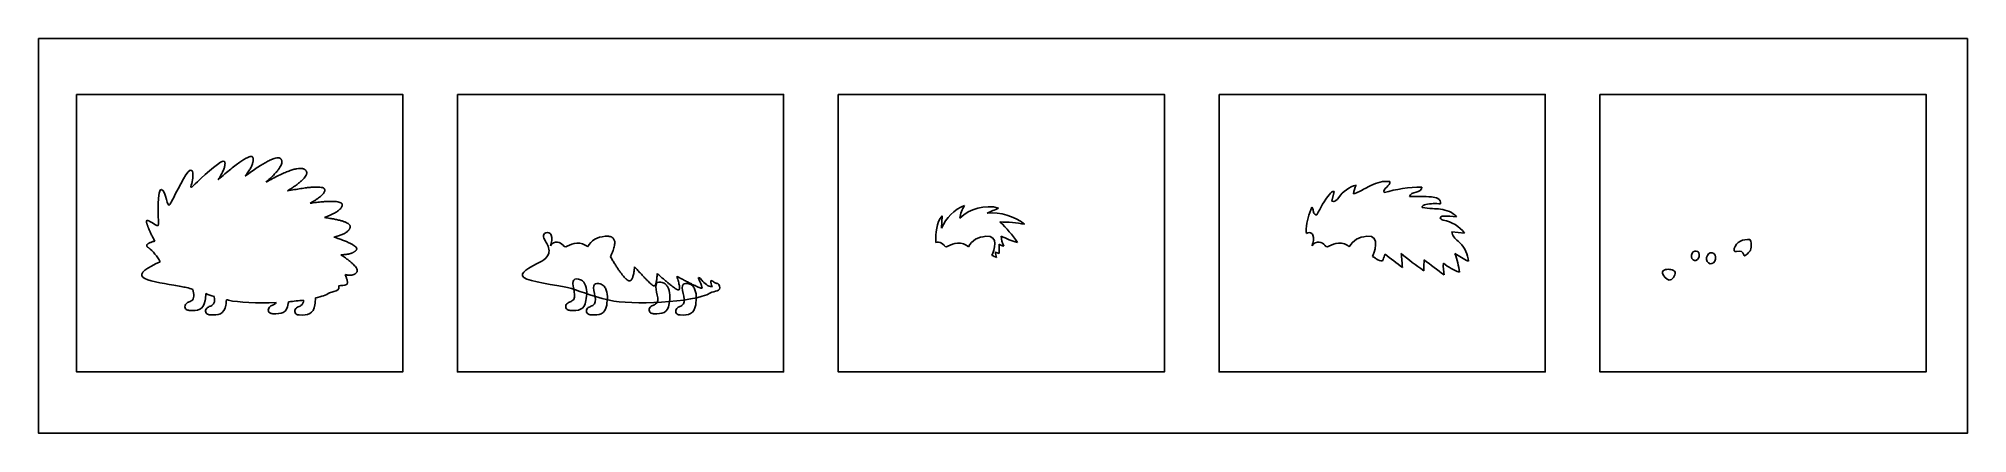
# Model space of a CAD drawing. Header units: millimetres. Extents: x -35 to 1016, y -23 to 192.
import ezdxf

# ---------------------------------------------------------------- set-up
doc = ezdxf.new("R2010")
doc.units = ezdxf.units.MM
doc.layers.get('0').update_dxf_attribs({"linetype": 'CONTINUOUS'})

msp = doc.modelspace()

# ---------------------------------------------------------------- linework, layer by layer
for p, q in [((670, 103.1), (671.2, 108.4)), ((457.3, 88.4), (457.6, 95.2)), ((655.9, 88.1), (655.9, 86.9)), ((735.3, 86.5), (742.2, 85.8)), ((659.2, 79), (659.2, 78.9)), ((49.4, 55.1), (49.4, 55.1)), ((128.8, 56.8), (128.6, 57.1)), ((336, 57.7), (335.4, 58.3)), ((336.3, 56.8), (336, 57.7)), ((731.1, 63), (731.1, 63))]:
    msp.add_line(p, q)
for points in [[(-34.7, 191.6), (1016.2, 191.6), (1016.2, -23.2), (-34.7, -23.2)], [(-14, 161.2), (163.7, 161.2), (163.7, 10.2), (-14, 10.2)], [(193.5, 161.2), (371.2, 161.2), (371.2, 10.2), (193.5, 10.2)], [(401, 161.2), (578.7, 161.2), (578.7, 10.2), (401, 10.2)], [(608.5, 161.2), (786.2, 161.2), (786.2, 10.2), (608.5, 10.2)], [(816, 161.2), (993.7, 161.2), (993.7, 10.2), (816, 10.2)]]:
    msp.add_lwpolyline(points, close=True)
for points, degree in [([(82, 126.9), (80.9, 130.2), (63.1, 114.8)], 2), ([(77.9, 116.8), (83.1, 123.5), (82, 126.9)], 2), ([(97.4, 126), (95, 129.4), (77.9, 116.8)], 2), ([(48.7, 119.9), (47, 121.5), (41.6, 110.8), (38.7, 104.8)], 3), ([(48.7, 112.8), (49.2, 115.1), (50, 118.6), (48.7, 119.9)], 3), ([(66.5, 124.8), (65.4, 126.3), (56.8, 118.3), (51.9, 113.7)], 3), ([(63.1, 114.8), (68, 122.6), (66.5, 124.8)], 2), ([(89.2, 113.5), (99.8, 122.6), (97.4, 126)], 2), ([(111, 119.7), (107.9, 124), (89.2, 113.5)], 2), ([(100.9, 108.7), (113.3, 116.4), (111, 119.7)], 2), ([(32.3, 109.5), (29.8, 110.5), (30.4, 93.7), (30.7, 90.6)], 3), ([(34.9, 104.1), (34.3, 106.4), (33.6, 109), (32.3, 109.5)], 3), ([(48.6, 110.6), (48.1, 110.4), (48.3, 111.4), (48.7, 112.8)], 3), ([(51.9, 113.7), (50.1, 112), (48.9, 110.8), (48.6, 110.6)], 3), ([(121, 109.8), (119.5, 112.3), (100.9, 108.7)], 2), ([(113.2, 102), (122.6, 107.3), (121, 109.8)], 2), ([(668.6, 106.8), (665.9, 103.4), (663.7, 99.6), (661.8, 95.7)], 3), ([(671.2, 108.4), (670.2, 108.6), (669.3, 107.7), (668.6, 106.8)], 3), ([(673.7, 105.2), (672.8, 103.9), (671.3, 102.2), (670, 103.1)], 3), ([(683.2, 111.9), (679.4, 110.8), (675.9, 108.4), (673.7, 105.2)], 3), ([(681.7, 107.1), (681.9, 108.7), (682.4, 110.4), (683.2, 111.9)], 3), ([(688, 110), (686, 108.9), (683.9, 107.8), (681.7, 107.1)], 3), ([(691.2, 111.6), (690.2, 111.1), (689.1, 110.6), (688, 110)], 3), ([(701.5, 113.8), (698, 114.3), (694.4, 113.2), (691.2, 111.6)], 3), ([(698.4, 107.8), (697.9, 108.8), (698.8, 110.1), (699.8, 110.8)], 3), ([(718.9, 110.8), (711.9, 110.7), (705, 109.7), (698.4, 107.8)], 3), ([(699.8, 110.8), (700.7, 111.6), (701.8, 112.6), (701.5, 113.8)], 3), ([(712.3, 105.6), (712.5, 107.1), (714.3, 107.7), (715.8, 108)], 3), ([(724.2, 105.4), (720.3, 105.7), (716.3, 105.8), (712.3, 105.6)], 3), ([(715.8, 108), (717.3, 108.4), (719.1, 109.3), (718.9, 110.8)], 3), ([(727.7, 104.6), (726.6, 105.2), (725.4, 105.3), (724.2, 105.4)], 3), ([(36.9, 101.5), (36.1, 99.9), (35.5, 101.8), (34.9, 104.1)], 3), ([(38.7, 104.8), (37.9, 103.3), (37.3, 102.1), (36.9, 101.5)], 3), ([(130.7, 101.2), (130.5, 104.4), (113.2, 102)], 2), ([(121.1, 94.2), (130.9, 98), (130.7, 101.2)], 2), ([(457.6, 95.2), (454.4, 91.2), (454, 85.9), (454.1, 80.7)], 3), ([(469.8, 100.8), (464.2, 98.6), (459.6, 94), (457.3, 88.4)], 3), ([(467.2, 93.8), (467.6, 96.3), (468.5, 98.7), (469.8, 100.8)], 3), ([(488.3, 99.4), (481, 101.4), (472.6, 99.2), (467.2, 93.8)], 3), ([(482.1, 96.6), (484.2, 97.5), (486.3, 98.4), (488.3, 99.4)], 3), ([(502.5, 90.6), (496.8, 95.1), (489.4, 97.3), (482.1, 96.6)], 3), ([(659, 99.8), (657.4, 96.1), (656.4, 92.1), (655.9, 88.1)], 3), ([(659.8, 97.8), (659.7, 98.6), (659.5, 99.3), (659, 99.8)], 3), ([(659.9, 97.2), (659.9, 97.4), (659.8, 97.6), (659.8, 97.8)], 3), ([(661.8, 95.7), (660.9, 95.3), (660.1, 96.3), (659.9, 97.2)], 3), ([(719.1, 99.6), (718.8, 100.6), (720.1, 101.2), (721.1, 101.4)], 3), ([(724.7, 99.1), (722.9, 99.2), (721, 99.3), (719.1, 99.6)], 3), ([(721.1, 101.4), (723.8, 101.8), (726.5, 101.9), (729.2, 101.7)], 3), ([(729.1, 98.8), (727.6, 98.9), (726.2, 99), (724.7, 99.1)], 3), ([(729.2, 101.7), (729.4, 102.8), (728.7, 104), (727.7, 104.6)], 3), ([(729, 94.2), (729.2, 94.8), (729.9, 94.9), (730.5, 94.9)], 3), ([(737.9, 94.6), (735.8, 97.2), (732.4, 98.3), (729.1, 98.8)], 3), ([(730.5, 94.9), (733, 95), (735.4, 94.9), (737.9, 94.6)], 3), ([(27.3, 91.3), (25.5, 92.4), (23.6, 93.6), (24.1, 91.5)], 3), ([(24.1, 91.5), (25.2, 87.6), (28.6, 81.4)], 2), ([(30.7, 90.6), (30.8, 89.1), (29.1, 90.2), (27.3, 91.3)], 3), ([(135, 88.7), (136.2, 92.2), (121.1, 94.2)], 2), ([(126.2, 83.6), (133.8, 85.3), (135, 88.7)], 2), ([(240.9, 85.5), (240.3, 84.9), (240.3, 83.9), (240.6, 83)], 3), ([(244, 85.5), (243.1, 86.2), (241.7, 86.4), (240.9, 85.5)], 3), ([(244.6, 84.7), (244.5, 85), (244.2, 85.2), (244, 85.5)], 3), ([(244.2, 78.9), (244.7, 80.6), (245.3, 83), (244.6, 84.7)], 3), ([(498.6, 80.7), (495.9, 84.7), (492.7, 88.5), (489.1, 91.8)], 3), ([(489.1, 91.8), (493.6, 91.8), (498.1, 91.4), (502.5, 90.6)], 3), ([(655.9, 86.9), (655.9, 86.6), (656.1, 85.6)], 2), ([(656.1, 85.6), (656.9, 86.3), (658.2, 86.1), (659, 85.5)], 3), ([(659, 85.5), (659.3, 85.2), (659.5, 85), (659.6, 84.7)], 3), ([(659.6, 84.7), (660.3, 83), (659.7, 80.6), (659.2, 79)], 3), ([(730.6, 92.8), (729.9, 93), (728.8, 93.4), (729, 94.2)], 3), ([(742.2, 85.8), (739.4, 89.4), (735.2, 92), (730.6, 92.8)], 3), ([(738.7, 81.4), (737.1, 82.8), (735.4, 84.4), (735.3, 86.5)], 3), ([(28.6, 81.4), (22, 79.7), (25.3, 77.7)], 2), ([(25.3, 77.7), (27.5, 76.3), (30, 72.7), (31.5, 70.2)], 3), ([(138.3, 76.4), (140.6, 78.9), (126.2, 83.6)], 2), ([(129.9, 74), (135.9, 73.9), (138.3, 76.4)], 2), ([(138.6, 64.4), (140.7, 66.8), (129.9, 74)], 2), ([(243.2, 74.6), (242.6, 72.8), (241, 71.2), (239.4, 70.4)], 3), ([(240.6, 83), (240.9, 82.2), (241.4, 81.5), (241.9, 80.7)], 3), ([(241.9, 80.7), (242.9, 79.1), (243.8, 76.5), (243.2, 74.6)], 3), ([(248, 80.8), (246.8, 80.9), (244.6, 80.3), (244.2, 78.9)], 3), ([(251.1, 79.1), (250.3, 80), (249.2, 80.6), (248, 80.8)], 3), ([(251.8, 78.4), (251.5, 78.5), (251.3, 78.8), (251.1, 79.1)], 3), ([(253.2, 78.6), (252.7, 78.4), (252.2, 78.2), (251.8, 78.4)], 3), ([(258.5, 80.3), (256.4, 80.1), (255, 79.5), (253.2, 78.6)], 3), ([(264.4, 78.2), (262.9, 79.8), (260.6, 80.4), (258.5, 80.3)], 3), ([(273.9, 84), (269.8, 83.6), (266.3, 82), (264.4, 78.2)], 3), ([(276.9, 72.9), (282.7, 84.9), (273.9, 84)], 2), ([(454.1, 80.7), (454.7, 80.8), (455.2, 80.8), (455.6, 80.8)], 3), ([(455.6, 80.8), (456.7, 80.6), (457.9, 80), (458.6, 79.1)], 3), ([(458.6, 79.1), (458.6, 79), (458.7, 79), (458.7, 79)], 3), ([(458.7, 79), (458.9, 78.7), (459, 78.5), (459.3, 78.4)], 3), ([(459.3, 78.4), (459.7, 78.2), (460.2, 78.4), (460.7, 78.6)], 3), ([(460.7, 78.6), (462.5, 79.5), (463.9, 80.1), (466, 80.3)], 3), ([(466, 80.3), (468.2, 80.4), (470.4, 79.8), (471.9, 78.2)], 3), ([(471.9, 78.2), (473.8, 82), (477.3, 83.6), (481.4, 84)], 3), ([(481.4, 84), (489, 84.8), (485.8, 76.1), (484.7, 73.6)], 3), ([(484.7, 73.6), (485.6, 73.3), (486.4, 72.9), (487.2, 72.4)], 3), ([(487.2, 72.4), (486.8, 73.4), (486.7, 74.4), (486.7, 75.5)], 3), ([(486.7, 75.5), (487, 75.3), (487.2, 75.2), (487.5, 75.1)], 3), ([(487.5, 75.1), (487.9, 75), (488.2, 74.8), (488.6, 74.7)], 3), ([(488.6, 74.7), (488.6, 76.3), (488.6, 78), (488.6, 79.7)], 3), ([(488.6, 79.7), (489.4, 79.1), (490.3, 78.7), (491.2, 78.6)], 3), ([(491.2, 78.6), (490.4, 80.3), (489.8, 82.2), (489.7, 84.1)], 3), ([(489.7, 84.1), (492.5, 82.7), (495.5, 81.5), (498.6, 80.7)], 3), ([(659.2, 78.9), (659.6, 80.3), (661.9, 80.9), (663.1, 80.8)], 3), ([(663.1, 80.8), (664.3, 80.6), (665.4, 80), (666.1, 79.1)], 3), ([(666.1, 79.1), (666.2, 79), (666.2, 79), (666.2, 79)], 3), ([(666.2, 79), (666.4, 78.7), (666.6, 78.5), (666.8, 78.4)], 3), ([(666.8, 78.4), (667.2, 78.2), (667.8, 78.4), (668.2, 78.6)], 3), ([(668.2, 78.6), (670.1, 79.5), (671.4, 80.1), (673.5, 80.3)], 3), ([(673.5, 80.3), (675.7, 80.4), (678, 79.8), (679.4, 78.2)], 3), ([(679.4, 78.2), (681.4, 82), (684.8, 83.6), (688.9, 84)], 3), ([(688.9, 84), (697.3, 84.9), (692.5, 74.2), (692, 73)], 3), ([(697.6, 70.7), (698, 71.7), (698.3, 72.6), (698.6, 73.6)], 3), ([(698.6, 73.6), (698.7, 73.9), (698.8, 74.1), (698.9, 74.3)], 3), ([(698.9, 74.3), (702, 71.9), (705.2, 69.5), (708.4, 67.1)], 3), ([(708.1, 70.7), (708, 72), (707.8, 73.4), (707.7, 74.7)], 3), ([(707.7, 74.7), (711.6, 71.3), (715.7, 68.2), (720, 65.3)], 3), ([(739.4, 64.4), (739, 67.9), (738.2, 71.3), (737, 74.6)], 3), ([(737, 74.6), (739.4, 73.1), (741.8, 71.7), (744.3, 70.4)], 3), ([(739.9, 80.3), (739.5, 80.6), (739.1, 81), (738.7, 81.4)], 3), ([(744.3, 70.4), (744.1, 74.1), (742.5, 77.7), (739.9, 80.3)], 3), ([(868.5, 76), (867.3, 76.3), (866.1, 75.3), (865.8, 73.8)], 3), ([(865.8, 73.8), (865.6, 72.4), (866.3, 71.1), (867.5, 70.9)], 3), ([(870.1, 73), (870.3, 74.5), (869.6, 75.8), (868.5, 76)], 3), ([(877.1, 75), (875.8, 75.3), (874.4, 74.2), (874.1, 72.5)], 3), ([(879, 71.6), (879.3, 73.2), (878.5, 74.8), (877.1, 75)], 3), ([(889.2, 77.3), (889, 76.7), (889, 76.1), (889.5, 75.8)], 3), ([(892.5, 81.3), (890.9, 80.5), (889.6, 79), (889.2, 77.3)], 3), ([(889.5, 75.8), (889.8, 75.7), (890.1, 75.7), (890.4, 75.7)], 3), ([(890.4, 75.7), (892.9, 76.1), (893.7, 76), (894.5, 73.5)], 3), ([(897.7, 82.2), (895.9, 82.4), (894.1, 82.2), (892.5, 81.3)], 3), ([(894.5, 73.5), (894.8, 72.6), (897.9, 76.1), (898, 76.4)], 3), ([(898.4, 79.9), (898.4, 80.7), (898.2, 81.6), (897.7, 82.2)], 3), ([(898, 76.4), (898.5, 77.5), (898.5, 78.7), (898.4, 79.9)], 3), ([(31.5, 70.2), (24.7, 66.9), (19.3, 64), (22.2, 61.6)], 3), ([(132.3, 63.2), (136.6, 62), (138.6, 64.4)], 2), ([(133, 57.7), (134.4, 58.2), (132.3, 63.2)], 2), ([(239.4, 70.4), (232.4, 67), (226.7, 64), (229.7, 61.6)], 3), ([(286.4, 60), (283.5, 61.6), (276.9, 72.9)], 2), ([(290, 67.4), (289.2, 58.4), (286.4, 60)], 2), ([(300.2, 57.1), (298.5, 58), (290, 67.4)], 2), ([(302.3, 63.8), (302, 56.2), (300.2, 57.1)], 2), ([(313.5, 54.9), (311.2, 55.8), (302.3, 63.8)], 2), ([(692, 73), (692.5, 72.8), (693, 72.6), (693.4, 72.3)], 3), ([(693.4, 72.3), (693.6, 72.1), (693.9, 72), (694.1, 71.8)], 3), ([(694.1, 71.8), (695.2, 71.1), (696.4, 70.3), (697.6, 70.7)], 3), ([(708.4, 67.1), (708.3, 68.3), (708.2, 69.5), (708.1, 70.7)], 3), ([(720, 65.3), (720, 66.3), (720, 67.3), (720.1, 68.2)], 3), ([(720.1, 68.2), (720.1, 69.2), (720.2, 70.2), (720.2, 71.2)], 3), ([(720.2, 71.2), (723.8, 68.4), (727.4, 65.7), (731.1, 63)], 3), ([(731.1, 63), (730.7, 65.1), (730.6, 67.2), (730.7, 69.4)], 3), ([(730.7, 69.4), (733.3, 67.2), (736.3, 65.5), (739.4, 64.4)], 3), ([(851.7, 65.9), (850.8, 65.6), (849.9, 65.1), (850.1, 64)], 3), ([(850.1, 64), (850.7, 62.1), (852.1, 60.6), (853.7, 60.2)], 3), ([(854.6, 65.9), (853.6, 66.1), (852.6, 66.1), (851.7, 65.9)], 3), ([(853.7, 60.2), (855.3, 59.9), (857.3, 62.9), (856.9, 64.4)], 3), ([(856.9, 64.4), (856.8, 65.3), (855.6, 65.7), (854.6, 65.9)], 3), ([(867.5, 70.9), (868.6, 70.6), (869.8, 71.6), (870.1, 73)], 3), ([(874.1, 72.5), (873.8, 70.9), (874.6, 69.3), (876, 69.1)], 3), ([(876, 69.1), (877.3, 68.8), (878.6, 69.9), (879, 71.6)], 3), ([(22.2, 61.6), (24.3, 59.9), (32.4, 58.5), (39, 57.4)], 3), ([(39, 57.4), (41.7, 56.9), (44.2, 56.5), (45.8, 56.1)], 3), ([(45.8, 56.1), (47, 55.9), (48.2, 55.5), (49.4, 55.1)], 3), ([(49.4, 55.1), (49.9, 52.6), (50.5, 49.9), (48.4, 48.8)], 3), ([(56, 49), (56.2, 50.3), (56.4, 51.5), (56.4, 52.8)], 3), ([(56.4, 52.8), (57.8, 52.3), (59.3, 51.8), (60.9, 51.3)], 3), ([(116.1, 50.5), (119.4, 51.2), (122.1, 52.1), (123.8, 53.2)], 3), ([(123.8, 53.2), (124.5, 53.6), (125.4, 53.8), (126.2, 54)], 3), ([(126.2, 54), (127.9, 54.5), (129.5, 54.9), (128.8, 56.8)], 3), ([(128.6, 57.1), (130, 57.2), (132.1, 57.4), (133, 57.7)], 3), ([(229.7, 61.6), (232.7, 59.2), (247.5, 57.4), (253.4, 56.1)], 3), ([(253.4, 56.1), (259.2, 54.8), (264.9, 51.9), (276.3, 49.2)], 3), ([(256.6, 59.6), (255.6, 56.6), (259.3, 50.7), (255.9, 48.8)], 3), ([(259.4, 60.7), (257.7, 61), (256.9, 60.5), (256.6, 59.6)], 3), ([(261.7, 59.8), (261, 60.3), (260.2, 60.6), (259.4, 60.7)], 3), ([(262.8, 58.3), (262.5, 58.8), (262.2, 59.4), (261.7, 59.8)], 3), ([(263.5, 49), (264.1, 52.1), (264.3, 55.5), (262.8, 58.3)], 3), ([(267.8, 57.1), (266.9, 54.2), (270.6, 48.3), (267.2, 46.3)], 3), ([(270.6, 58.3), (269, 58.6), (268.2, 58.1), (267.8, 57.1)], 3), ([(272.9, 57.3), (272.3, 57.9), (271.5, 58.1), (270.6, 58.3)], 3), ([(274.1, 55.8), (273.8, 56.4), (273.4, 56.9), (272.9, 57.3)], 3), ([(274.8, 46.6), (275.3, 49.7), (275.5, 53), (274.1, 55.8)], 3), ([(276.3, 49.2), (287.7, 46.6), (322.4, 47.7), (331.3, 53.2)], 3), ([(301.7, 57.7), (300.7, 54.8), (304.6, 49), (301.3, 47)], 3), ([(304.4, 59), (302.8, 59.3), (302, 58.7), (301.7, 57.7)], 3), ([(306.7, 58.1), (306.1, 58.6), (305.2, 58.8), (304.4, 59)], 3), ([(307.9, 56.6), (307.6, 57.2), (307.2, 57.7), (306.7, 58.1)], 3), ([(308.9, 47.4), (309.3, 50.5), (309.5, 53.9), (307.9, 56.6)], 3), ([(326.5, 55.7), (324.8, 56), (313, 62.2)], 2), ([(313, 62.2), (315.8, 54), (313.5, 54.9)], 2), ([(316.1, 57.1), (315.2, 54.2), (319.1, 48.3), (315.7, 46.3)], 3), ([(318.9, 58.3), (317.2, 58.6), (316.4, 58.1), (316.1, 57.1)], 3), ([(321.2, 57.4), (320.5, 57.9), (319.7, 58.2), (318.9, 58.3)], 3), ([(322.4, 56), (322.1, 56.5), (321.7, 57), (321.2, 57.4)], 3), ([(323.3, 46.8), (323.8, 49.9), (323.9, 53.2), (322.4, 56)], 3), ([(326.7, 60.1), (326.2, 60.7), (325.6, 61.4), (324.8, 61.5)], 3), ([(324.8, 61.5), (324.8, 61), (327.6, 55.4), (326.5, 55.7)], 3), ([(332.2, 56.5), (329.9, 56.7), (328.1, 58.4), (326.7, 60.1)], 3), ([(331.3, 53.2), (333.4, 54.4), (337.3, 54), (336.3, 56.8)], 3), ([(333.5, 58.9), (332.9, 59.3), (332.3, 59.8), (331.5, 59.9)], 3), ([(331.5, 59.9), (331.6, 58.8), (331.8, 57.6), (332.2, 56.5)], 3), ([(335.4, 58.3), (334.2, 58.4), (333.5, 58.9)], 2), ([(45.1, 46.3), (44.9, 45.5), (45.1, 44.7), (45.7, 44.2)], 3), ([(46.5, 48), (45.8, 47.6), (45.3, 47), (45.1, 46.3)], 3), ([(45.7, 44.2), (46.2, 43.9), (46.8, 43.8), (47.4, 43.7)], 3), ([(47.4, 48.3), (47.1, 48.2), (46.8, 48.1), (46.5, 48)], 3), ([(47.4, 43.7), (52, 43.3), (55.1, 43.9), (56, 49)], 3), ([(48.4, 48.8), (48.1, 48.6), (47.8, 48.5), (47.4, 48.3)], 3), ([(57.8, 45.5), (57.1, 45.2), (56.5, 44.6), (56.3, 43.8)], 3), ([(56.3, 43.8), (56.1, 43.1), (56.4, 42.2), (57, 41.8)], 3), ([(58.7, 45.9), (58.4, 45.8), (58.1, 45.7), (57.8, 45.5)], 3), ([(58.7, 41.3), (63.2, 40.9), (66.4, 41.5), (67.3, 46.6)], 3), ([(59.7, 46.3), (59.4, 46.1), (59, 46), (58.7, 45.9)], 3), ([(60.9, 51.3), (61.3, 49.2), (61.3, 47.3), (59.7, 46.3)], 3), ([(67.3, 46.6), (67.4, 47.5), (67.6, 48.5), (67.6, 49.5)], 3), ([(67.6, 49.5), (68, 49.4), (68.4, 49.3), (68.8, 49.2)], 3), ([(68.8, 49.2), (74.1, 48), (84.4, 47.6), (94.8, 48)], 3), ([(90.5, 44.4), (90.3, 43.6), (90.6, 42.8), (91.2, 42.3)], 3), ([(91.9, 46.1), (91.2, 45.7), (90.7, 45.1), (90.5, 44.4)], 3), ([(91.2, 42.3), (91.7, 42), (92.3, 41.9), (92.9, 41.9)], 3), ([(92.8, 46.5), (92.5, 46.4), (92.2, 46.3), (91.9, 46.1)], 3), ([(93.8, 47), (93.4, 46.8), (93.1, 46.6), (92.8, 46.5)], 3), ([(92.9, 41.9), (97.5, 41.6), (100.6, 42.3), (101.3, 47.4)], 3), ([(94.8, 48), (94.5, 47.6), (94.2, 47.2), (93.8, 47)], 3), ([(101.3, 47.4), (101.4, 47.7), (101.4, 48.1), (101.5, 48.4)], 3), ([(101.5, 48.4), (104.3, 48.7), (107, 48.9), (109.6, 49.3)], 3), ([(106.3, 45.4), (105.7, 45.1), (105.1, 44.4), (104.9, 43.7)], 3), ([(104.9, 43.7), (104.8, 43), (105, 42.1), (105.6, 41.7)], 3), ([(107.2, 45.8), (106.9, 45.7), (106.6, 45.6), (106.3, 45.4)], 3), ([(108.2, 46.3), (107.9, 46.1), (107.6, 46), (107.2, 45.8)], 3), ([(107.3, 41.2), (111.9, 40.9), (115.1, 41.6), (115.8, 46.8)], 3), ([(109.6, 49.3), (109.6, 48.1), (109.3, 47), (108.2, 46.3)], 3), ([(115.8, 46.8), (116, 48), (116.1, 49.2), (116.1, 50.5)], 3), ([(252.6, 46.3), (252.4, 45.5), (252.6, 44.7), (253.2, 44.2)], 3), ([(254, 48), (253.4, 47.6), (252.8, 47), (252.6, 46.3)], 3), ([(253.2, 44.2), (253.7, 43.9), (254.3, 43.8), (254.9, 43.7)], 3), ([(255.9, 48.8), (255.3, 48.4), (254.6, 48.3), (254, 48)], 3), ([(254.9, 43.7), (259.5, 43.3), (262.7, 43.9), (263.5, 49)], 3), ([(263.9, 43.8), (263.7, 43.1), (263.9, 42.2), (264.5, 41.8)], 3), ([(265.3, 45.5), (264.6, 45.2), (264, 44.6), (263.9, 43.8)], 3), ([(267.2, 46.3), (266.6, 46), (265.9, 45.8), (265.3, 45.5)], 3), ([(266.2, 41.3), (270.8, 40.9), (273.9, 41.5), (274.8, 46.6)], 3), ([(299.4, 46.1), (298.7, 45.7), (298.2, 45.1), (298, 44.4)], 3), ([(298, 44.4), (297.8, 43.6), (298.1, 42.8), (298.7, 42.3)], 3), ([(298.7, 42.3), (299.2, 42), (299.8, 41.9), (300.4, 41.9)], 3), ([(301.3, 47), (300.7, 46.6), (300, 46.4), (299.4, 46.1)], 3), ([(300.4, 41.9), (305, 41.6), (308.1, 42.3), (308.9, 47.4)], 3), ([(312.5, 43.7), (312.3, 43), (312.5, 42.1), (313.2, 41.7)], 3), ([(313.8, 45.4), (313.2, 45.1), (312.6, 44.4), (312.5, 43.7)], 3), ([(315.7, 46.3), (315.1, 45.9), (314.4, 45.8), (313.8, 45.4)], 3), ([(314.8, 41.2), (319.4, 40.9), (322.6, 41.6), (323.3, 46.8)], 3), ([(57, 41.8), (57.5, 41.4), (58.1, 41.3), (58.7, 41.3)], 3), ([(105.6, 41.7), (106.1, 41.3), (106.7, 41.2), (107.3, 41.2)], 3), ([(264.5, 41.8), (265, 41.4), (265.6, 41.3), (266.2, 41.3)], 3), ([(313.2, 41.7), (313.6, 41.3), (314.3, 41.2), (314.8, 41.2)], 3)]:
    msp.add_open_spline(points, degree=degree)

doc.saveas('drawing.dxf')
